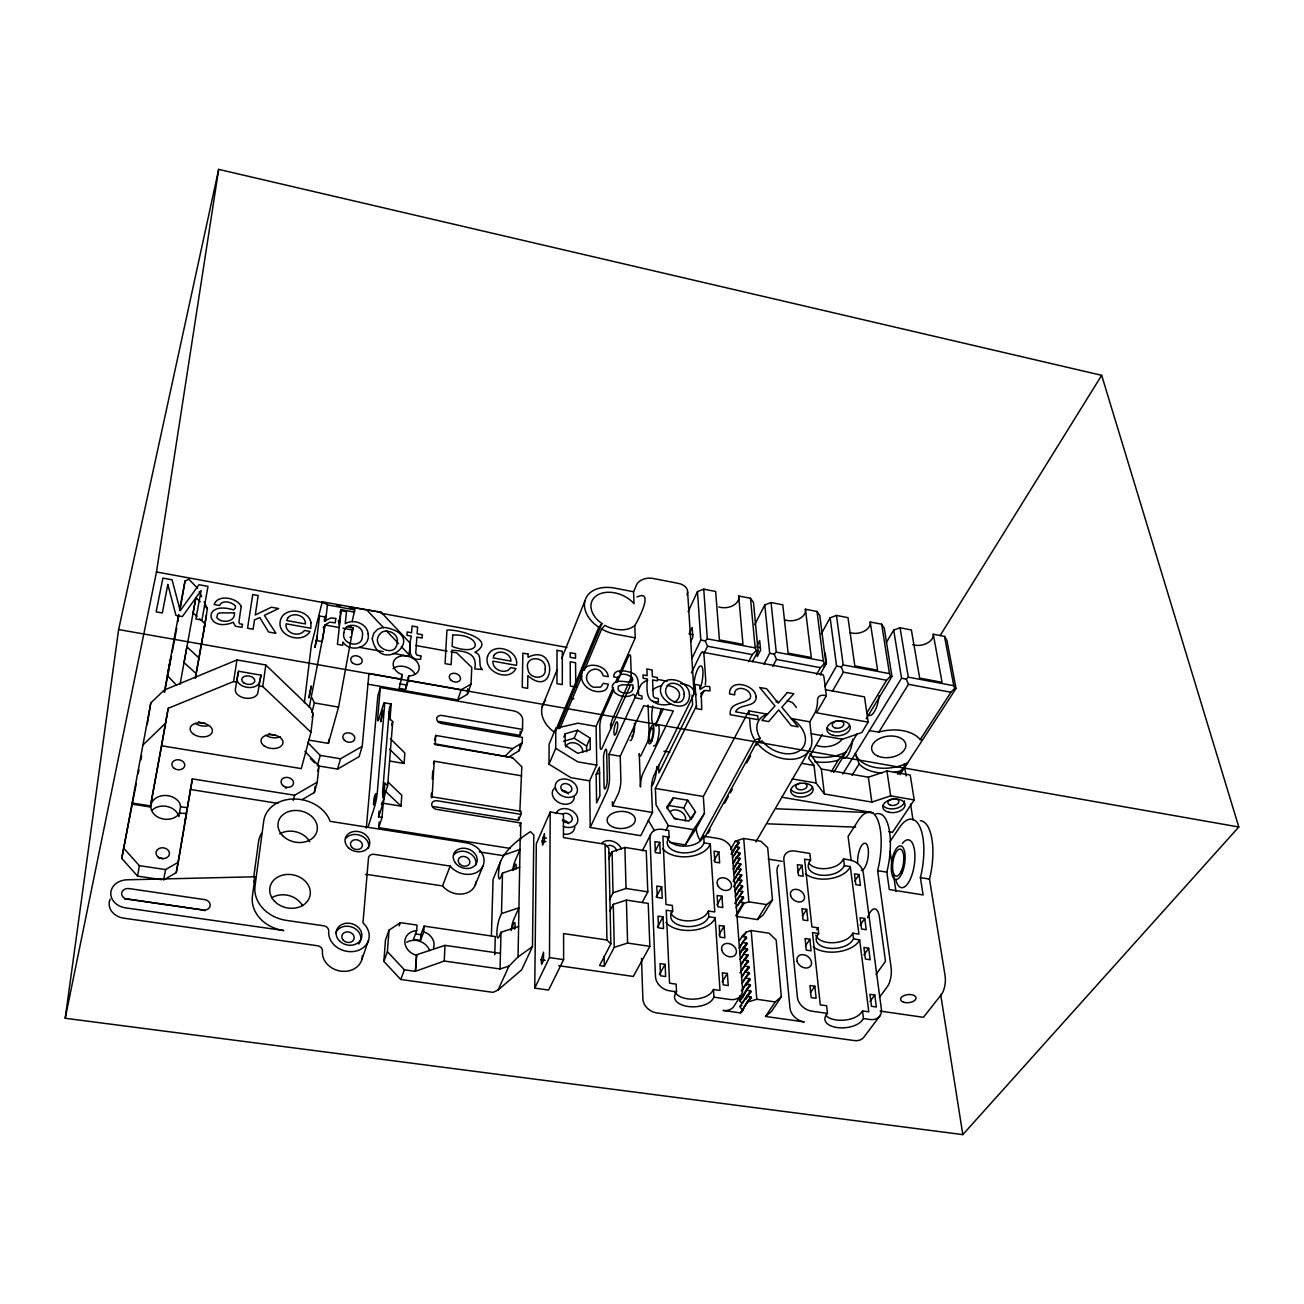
<?xml version="1.0" encoding="UTF-8"?>
<svg xmlns="http://www.w3.org/2000/svg" width="1304" height="1304" viewBox="0 0 1304 1304"><rect width="100%" height="100%" fill="white"/><g stroke="black" fill="none" stroke-linecap="round" stroke-linejoin="round"><path stroke-width="1.5" d="M596.107 726.377L596.743 765.106L589.62 780.835L570.891 777.689L549 764.209L555.716 748.317L555.781 728.284L577.949 723.198L596.107 726.377L613.222 687.648M549 764.209L549.114 744.242L555.781 728.284M610.859 943.917L606.947 940.005L563.589 933.582L563.621 959.646L548.593 990.078L534.754 988.122L549.489 957.592L550.19 811.984L563.458 814.152L563.475 837.608L605.072 844.259L608.821 848.285L610.859 943.917L599.563 965.563L604.306 966.264L614.249 947.323L613.287 904.357L626.393 900.07L648.235 903.427L649.848 946.362L633.288 976.435L558.797 965.71M541.144 959.744L541.649 964.373L543.491 960.543L543.556 952.132L541.144 959.744L545.105 960.314M542.138 841.096L542.627 845.106L544.371 841.161L544.436 833.582L542.138 841.096L545.903 841.683M534.754 988.122L536.335 843.704L550.19 811.984M494.77 954.789L495.276 936.565L424.11 926.133L423.767 931.904L420.475 940.477L413.433 939.336L416.677 930.763L417.035 925.09L400.344 922.645L389 930.176L385.479 939.972L383.881 961.407L400.735 979.483L492.993 992.36L498.063 990.046L521.665 969.801L532.472 946.622L533.825 834.967L530.483 831.642C518.845 839.173 506.734 848.382 500.703 861.064L493.075 879.32L491.396 936.027M520.508 839.857L520.818 822.971L436.775 809.425A5.46 4.254 18.9 0 1 431.689 804.242A5.46 4.254 18.9 0 1 437.264 800.786L520.964 814.364L521.013 811.284L432.113 796.842L431.754 797.852M519.84 811.593L521.828 766.817L512.57 757.689L434.183 743.688M508.886 756.988L519.073 750.713L522.252 742.742L522.35 737.363L441.6 723.492A5.249 3.928 18.5 0 1 436.693 718.618A5.249 3.928 18.5 0 1 442.056 715.505L522.496 729.409L522.676 719.792A9.666 7.172 21 0 0 513.466 710.827L380.344 687.55L377.85 695.831L366.31 828.105M778.749 865.139A13.268 9.829 32.4 0 0 776.988 871.056L789.963 1007.927A14.181 10.954 37 0 0 804.258 1021.928L765.529 1016.452L771.626 1011.301L781.357 996.761L776.157 940.054L769.132 933.24L751.202 930.518L746.328 932.05L742.661 935.538A1.695 1.32 -42.6 0 0 742.758 936.777L746.002 936.957L746.784 938.163L743.117 941.39A1.63 1.271 -42.8 0 0 743.198 942.596L747.192 943.444L743.573 947.226A1.695 1.32 -43 0 0 743.671 948.481L746.931 948.676L747.714 949.899L744.03 953.142A1.646 1.271 -43.2 0 0 744.111 954.349L748.137 955.229L744.486 959.027A1.712 1.337 -43.4 0 0 744.584 960.298L747.86 960.51L748.643 961.749L744.943 965.009A1.646 1.288 -43.6 0 0 745.04 966.231L748.496 966.541L749.067 967.943L745.627 970.681L741.438 977.25M745.415 970.958A1.728 1.353 -43.8 0 0 745.513 972.246L748.806 972.458L749.588 973.713L745.872 976.989A1.663 1.304 -44 0 0 745.969 978.228L749.441 978.554L750.012 979.972L746.573 982.727L741.34 990.844M746.344 983.004A1.728 1.369 -44.2 0 0 746.442 984.308L749.767 984.536L750.55 985.808L746.817 989.1A1.663 1.32 -44.4 0 0 746.915 990.355L750.403 990.698L750.974 992.132L747.29 995.18L740.248 1006.101A2.086 1.646 35.4 0 0 740.362 1007.568L743.378 1010.29M519.073 750.713L519.09 749.458M432.765 806.866A5.428 4.254 18.9 0 1 435.096 806.817L518.487 820.281L518.552 817.347M519.888 747.469L519.937 744.731M437.704 721.634A5.232 3.928 18.5 0 1 439.953 721.617L520.117 735.407L520.198 731.332M498.063 990.046L508.984 966.101L518.047 956.957L520.198 838.423M772.473 899.956L766.573 904.601L748.871 901.83L744.062 903.362L736.287 916.321L757.363 919.564L763.231 914.919L772.473 899.956L767.681 847.665L760.949 841.276L743.704 838.456L735.228 841.276L739.189 842.449L735.619 846.377L739.531 847.665L736.075 852.294L739.498 852.718L740.036 853.973L736.548 856.842A1.63 1.222 -40.5 0 0 736.646 858.016L740.395 858.505L736.923 863.166L740.916 864.128L737.396 867.763A1.646 1.239 -40.7 0 0 737.493 868.937L741.259 869.458L737.771 874.153L741.78 875.131L738.26 878.782A1.646 1.255 -41 0 0 738.341 879.972L742.139 880.51L738.634 885.22L742.106 885.709L742.644 886.997L739.123 889.915L735.309 896.37M739.123 889.915A1.663 1.271 -41.3 0 0 739.205 891.105L743.019 891.659L739.498 896.418L743.003 896.907L743.541 898.228L739.987 901.145L736.157 907.584M389 930.176L387.418 951.675L404.419 969.817L415.275 971.35L444.24 961.015L500.051 968.97L500.997 932.279L518.601 926.476M500.997 932.279L499.285 936.207A11.247 2.07 -81.3 0 1 496.873 933.403A11.247 2.07 -81.3 0 1 499.497 918.244L501.486 913.615L502.513 873.109L519.677 867.225M367.907 684.192L457.72 699.906L467.419 694.331L471.037 684.144L471.755 667.452L456.791 652.896L450.939 651.853M467.419 694.331L467.663 688.773M444.24 961.015L445.006 945.367L500.459 953.387M323.392 626.735L323.441 627.892L323.897 626.719M431.2 797.184L431.428 793.142M432.276 778.993L432.749 770.908M432.113 796.842L434.199 761.226L521.665 775.831M522.252 742.742L512.765 748.561L435.715 735.456L435.177 744.617L512.57 757.689M415.275 971.35L416.595 954.772L445.006 945.367M415.65 970.388L416.595 954.772M420.475 940.477L420.833 934.724L424.11 926.133M382.822 797.184L382.871 793.989M408.364 680.395L408.69 675.863L409.554 675.945A13.284 9.731 17 0 0 417.59 662.644A13.284 9.731 17 0 0 397.345 657.412A13.284 9.731 17 0 0 399.057 673.223L402.333 674.641L399.138 688.365L405.495 689.474L408.364 680.395L461.29 689.718L471.037 684.144M382.561 803.166L401.013 806.133L401.795 795.31L388.282 782.286M390.173 761.145L404.11 763.459L404.859 753.044L390.418 738.716M405.495 689.474L408.69 675.863M393.189 653.402L409.179 656.271L409.896 646.425M409.179 656.271L410.369 643.41L381.208 612.309L322.284 601.812L311.379 644.926L304.337 702.791M510.369 848.431L378.698 827.649L382.039 817.445L382.822 807.73A12.29 1.418 -80.3 0 1 385.951 790.843L387.647 785.611L392.716 721.585L390.026 718.895L391.2 704.323A10.122 1.108 -80 0 0 390.434 704.567M389.896 719.824L390.189 716.255L389.309 719.026M382.039 817.445L378.584 816.907L381.616 807.6A10.562 1.19 -80.3 0 0 383.604 798.618L384.876 782.954L387.647 785.611M378.584 816.907L379.056 811.072M378.698 827.649L379.154 821.944M380.344 687.55L377.769 717.379A9.976 1.043 -80 0 0 379.008 718.732L383.197 705.073A10.139 1.076 -80 0 1 384.501 706.361L377.361 791.838A10.562 1.157 -80.3 0 1 374.655 806.475L368.152 826.736M307.597 742.335L320.23 755.407L317.361 765.758L337.557 769.083L359.105 756.662L362.202 746.377L368.95 673.451L401.974 679.27M308.722 740.085L328.429 743.378L338.551 707.094L352.748 629.995L352.976 627.713L347.076 626.637M352.064 621.552A10.66 0.88 -79.7 0 1 352.699 619.009L354.802 609.913L349.097 606.963L381.208 612.309M328.429 743.378L328.852 739.401M339.219 625.219L340.914 609.636L354.574 612.146M302.235 799.548L314.362 792.506L317.231 782.188L319.04 766.035L304.94 751.414M314.362 792.506L315.046 786.459M325.609 620.965L327.467 604.893L322.284 601.812M131.948 804.095L150.302 806.964L161.663 745.79L301.305 768.594L310.971 732.277L313.172 713.516L310.58 708.072L265.82 664.991L236.969 659.938L164.222 690.061L150.775 702.986L121.761 858.407L137.556 876.109L161.598 879.662M339.333 620.15L338.828 623.605M253.758 877.152L258.518 841.83A33.871 27.237 12.3 0 1 261.485 833.37M255.03 876.777L252.405 896.337A35.078 28.916 11.8 0 0 283.767 930.551L125.559 907.845A17.376 14.116 3.6 0 1 110.791 892.881A17.376 14.116 3.6 0 1 127.189 879.792L255.03 876.777L253.726 881.863M65.2 1018.261L118.631 629.555L218.681 169.373L1101.668 375.324L1238.8 826.997L962.825 1134.627L65.2 1018.261L156.496 571.967L218.681 169.373M389.162 716.89L389.228 711.707M310.971 732.277L262.756 686.556L265.82 664.991M238.55 671.25L235.388 689.05A11.426 7.302 7.9 0 0 244.5 697.982A11.426 7.302 7.9 0 0 257.67 693.646L261.044 675.162L238.55 671.25L237.295 677.477A11.377 7.302 8 0 0 245.543 687.029A11.377 7.302 8 0 0 259.235 682.823L261.044 675.162M150.302 806.964L168.216 708.3L233.579 681.536L236.969 659.938M147.254 724.519L150.775 702.986M325.087 621.111L325.641 615.667L324.468 619.938M197.116 616.336L193.106 613.027M178.795 815.978L180.588 806.703L179.87 803.541A15.11 11.866 6.9 0 0 157.002 797.396A15.11 11.866 6.9 0 0 156.301 816.125A15.11 11.866 6.9 0 0 179.512 813.174L186.537 813.484L178.306 862.254L165.592 869.572L163.603 879.956L176.236 872.637L192.373 778.895L294.574 795.244L317.231 782.188M184.695 822.726L192.373 778.895M164.271 692.326L178.697 614.412M180.311 608.512L185.021 580.997L188.835 579.253L197.589 588.218M178.713 615.309L177.621 621.763L177.963 619.971M137.556 876.109L139.365 865.677L123.456 847.893M161.663 745.79L168.216 708.3M204.288 627.615L203.717 630.94L207.401 608.626L204.125 601.829M195.192 678.308L206.521 615.146M195.616 677.77L196.301 673.826L184.043 662.546L186.912 646.784L199.072 658.096L195.91 675.325M199.072 658.096L205.07 623.899L199.773 618.862M204.581 625.904L204.924 623.98M183.994 663.002L184.19 661.894L183.962 663.117M192.992 613.662L195.893 597.542L200.197 601.698M168.998 667.322L170.368 659.498L168.183 671.511L168.786 668.479M178.583 616.645L178.159 618.976M180.082 684.274L195.893 597.542M192.992 613.581L193.188 612.489M309.26 707.355L325.136 624.991L338.942 627.485M434.786 740.395L435.715 735.456M195.763 676.76L196.301 673.826M179.447 610.484L185.021 580.997M164.646 692.114L168.786 670.191M169.553 666.197L171.427 656.238M172.177 652.261L176.708 628.332M121.761 858.407L136.284 783.541M138.191 773.679L138.957 769.751M140.865 759.89L141.631 755.945M179.023 816.125L179.74 812.425M176.236 872.637L178.306 862.254M338.372 621.258L338.616 620.215M747.29 995.18A1.744 1.385 -44.6 0 0 747.388 996.484L750.729 996.745L751.528 998.016L747.762 1001.325L740.623 1012.931L723.084 1010.453A14.23 11.263 34.5 0 0 733.533 1006.932L740.542 995.979M381.387 804.601L381.942 802.449M311.868 712.538L314.394 702.938L311.819 697.526M340.099 612.733L340.914 609.636M312.145 717.347L313.172 713.516M293.204 800.411L294.574 795.244M747.762 1001.325L740.623 1012.931M351.575 632.815L352.976 627.713M433.466 763.606L434.199 761.226M317.605 771.218L318.567 767.763M337.557 769.083L340.54 758.765L362.202 746.377M401.192 678.292L402.333 674.641M391.607 725.106L392.716 721.585M500.703 861.064L500.491 861.699A10.937 1.972 -80.9 0 0 498.487 875.669A10.937 1.972 -80.9 0 0 500.834 877.087L502.513 873.109M361.697 960.005L368.527 940.298M457.72 699.906L461.29 689.718M383.881 961.407L387.418 951.675M399.154 925.921L400.344 922.645M400.735 979.483L404.419 969.817M365.462 874.544A5.314 4.319 16.1 0 1 367.483 874.528L442.529 885.921L450.157 866.084A19.332 15.42 20.7 0 0 481.958 867.812A19.332 15.42 20.7 0 0 465.887 842.743L330.14 821.341A34.344 27.351 12.6 0 0 294.394 798.993A34.344 27.351 12.6 0 0 263.718 821.08L255.03 886.035A35.322 28.981 12 0 0 286.635 920.428L323.685 925.791A5.607 4.678 13.8 0 1 328.755 931.252A20.473 17.099 15.3 0 0 356.122 951.024A20.473 17.099 15.3 0 0 362.968 922.906L368.494 857.885A5.379 4.336 16.4 0 1 374.15 854.364L450.157 866.084M520.117 735.407L522.496 729.409M542.203 706.703L557.199 669.571M561.698 658.422L584.942 600.851M475.015 885.563L483.034 865.856M555.586 730.631L598.797 627.273L601.975 623.589A25.167 17.376 23 0 1 597.183 595.211A25.167 17.376 23 0 1 634.005 603.687L633.565 591.755L636.45 585.04A13.268 9.291 -2.7 0 1 653.092 578.471L678.455 583.41A13.236 9.226 -3.4 0 1 686.98 594.803M518.487 820.281L520.964 814.364M557.884 728.822L601.975 623.589M559.823 728.561L581.926 675.977M584.29 670.354L601.649 629.033L604.828 625.349A25.167 17.376 23 0 0 634.787 625.529C637.884 620.476 654.983 588.691 636.906 596.971M519.562 825.921L520.818 822.971M563.801 736.988L565.154 733.793L577.607 730.224L590.109 738.113L590.256 749.653L577.786 753.321L565.186 745.35L565.154 733.793M563.54 741.275L574.168 738.211L577.607 730.224M586.67 751.821L586.604 746.051L590.109 738.113M615.667 682.106L618.112 676.58M619.742 672.897L635.244 637.852L634.787 625.529M613.793 689.653L601.503 717.379A6.487 1.434 -80.1 0 0 599.807 726.361L600.182 746.98A6.553 1.467 -80.2 0 0 602.089 748.023L629.539 687.289A6.797 1.581 -79.7 0 0 630.272 685.236M617.053 682.253L628.528 656.385A6.732 1.548 -79.6 0 1 630.631 656.988L631.332 677.819A6.797 1.581 -79.7 0 1 630.875 682.709M631.462 676.89L612.375 719.286A6.487 1.467 -80.1 0 0 610.679 728.251L610.582 724.274M596.156 774.364L599.416 767.208L599.921 795.799L596.613 802.905L596.156 774.364L599.807 773.06M680.606 683.638L684.421 684.323A13.904 9.128 -3.2 0 1 693.321 695.586L654.103 775.114A9.943 2.526 -80.5 0 0 651.495 788.838L652.473 812.457L640.769 835.668L590.223 827.486L606.833 791.968A10.122 2.315 -80.5 0 0 609.506 777.917L608.984 754.315L640.28 686.002A13.937 9.193 -2.5 0 1 647.762 680.166M652.473 812.457L612.489 805.856L618.194 793.859A10.106 2.363 -80.5 0 0 620.851 779.825L620.215 756.238L643.752 705.692L673.304 710.957L643.068 773.239A9.959 2.461 -80.5 0 0 640.46 786.98L639.253 753.712A6.52 1.597 -80.2 0 0 641.34 754.771L648.316 740.183M688.104 611.739L697.477 591.608L703.752 589.18L715.668 591.494L719.417 639.938L742.97 644.372L738.683 595.977L750.485 598.275L753.484 602.481L758.113 650.843L752.489 661.682M690.484 642.057L692.799 637.151L692.179 627.452L689.099 633.988L693.092 634.738M655.309 725.611L663.165 709.197M691.968 658.39L700.786 640.068L697.477 591.608M691.397 672.897L700.264 654.624A10.236 2.738 -79.5 0 1 704.03 655.537L705.627 678.602A10.35 2.787 -79.7 0 1 705.317 684.453M704.078 653.402L707.567 646.246L705.252 640.932L700.786 640.068M608.626 858.847L612.098 851.789L624.893 847.437L646.246 850.86L647.795 891.854L642.187 902.482M756.369 745.317L760.216 738.276A25.901 18.174 29 0 1 767.437 714.201L748.887 710.859L703.345 796.499L704.437 813.288L693.5 829.67L668.333 825.546L656.059 804.91L655.358 788.431L696.597 705.627M701.079 696.629L702.872 693.027A10.35 2.787 -79.7 0 0 703.867 690.615M609.522 899.727L613.027 892.784L612.098 851.789M754.69 624.746L764.763 604.926L771.072 602.546L782.791 604.812L788.121 653.157L811.284 657.526L805.416 609.212L817.037 611.478L819.825 615.618L826.002 663.883L820.2 674.201M609.767 911.268L613.287 904.357M642.318 850.876L650.484 834.87M667.175 808.627L673.369 797.836L687.713 800.232L695.488 811.805L692.212 817.934M748.594 661.698L752.245 654.608L756.32 650.533L758.113 650.843M757.184 645.333L759.678 640.508L760.607 650.191L757.265 656.613L756.907 652.733M655.26 851.072L659.759 842.4L654.934 841.618L655.39 852.571L660.248 853.338L659.759 842.4M665.676 830.648L668.333 825.546M691.397 819.482L683.687 807.942L687.713 800.232M669.082 837.184L668.072 839.124A18.435 10.986 -2.9 0 0 679.906 852.523A18.435 10.986 -2.9 0 0 703.084 844.796L704.144 842.873L703.72 836.141L718.716 838.586A13.447 10.09 30 0 1 732.114 851.414L742.563 989.165A14.344 11.296 34.3 0 1 730.012 999.483L713.956 997.185L712.815 999.027A19.69 10.513 -2.7 0 1 688.007 1006.476A19.69 10.513 -2.7 0 1 675.439 993.697L676.531 991.822L676.157 984.129L669.571 983.183L666.246 910.225L672.652 911.203L672.375 905.449L665.985 904.471L662.888 836.174L669.082 837.184L668.756 830.436L662.367 829.393A13.513 10.253 28.1 0 0 649.995 838.113L655.472 976.582A14.393 11.508 32.1 0 0 669.686 990.844L676.531 991.822M763.981 664.111L769.67 653.288L764.763 604.926M772.734 666.474L776.483 659.433L774.234 654.184L769.67 653.288M656.189 897.103L661.715 886.818L656.792 886.052L657.265 897.429L662.22 898.195L661.715 886.818M669.979 842.417L685.317 844.894L693.5 829.67M685.317 844.894L696.222 828.529L704.437 813.288M760.216 738.276L754.804 739.955L700.101 840.281A30.774 22.901 29.7 0 1 696.222 828.529M703.72 836.141L702.66 838.081A18.37 11.002 -2.9 0 1 684.274 846.182A18.37 11.002 -2.9 0 1 667.306 838.097M704.665 837.527L756.646 742.563L762.058 740.884A25.901 18.174 29 0 0 800.2 750.24A25.901 18.174 29 0 0 791.414 718.52L809.768 721.829L814.658 713.304A10.204 3.358 -79.6 0 0 817.526 700.46L817.575 699.107A8.59 5.852 29.4 0 1 824.747 695.391L826.328 695.684L824.079 677.868A10.09 3.341 -79.4 0 0 820.656 675.162M708.17 833.256L710.093 829.735M724.551 803.362L728.414 796.32M730.338 792.799L732.261 789.295M746.719 762.905L750.582 755.864M734.445 855.424L738.928 847.258M657.444 927.128L663.035 916.924L658.047 916.174L658.536 927.845L663.557 928.611L663.035 916.924M821.341 633.76L830.126 617.786L836.467 615.423L847.975 617.672L854.821 665.92L877.592 670.207L870.241 621.992L881.667 624.208L884.275 628.283L891.936 676.45L866.215 718.814M733.484 869.507L739.775 858.097M672.652 911.203L671.593 913.11A19.038 10.774 -2.8 0 0 683.785 926.247A19.038 10.774 -2.8 0 0 707.746 918.635L708.838 916.745L708.479 911.007L714.788 911.969L710.272 843.867L704.144 842.873M737.331 845.791L739.189 842.449M735.212 878.782L740.639 869.034M732.294 853.354L738.651 841.944M816.5 674.641L820.412 667.664L824.421 663.606L826.002 663.883M738.178 856.581L740.053 853.24M713.956 860.689L718.863 851.952L714.103 851.17L714.853 862.091L719.629 862.857L718.863 851.952M823.786 667.501L826.459 662.758L825.22 653.092M734.022 862.482L739.498 852.718M736.059 889.801L741.52 880.086M734.853 873.354L740.362 863.607M739.026 867.47L740.916 864.128M736.907 900.934L742.4 891.235M659.4 974.43L665.121 964.357L660.036 963.623L660.541 975.783L665.659 976.533L665.121 964.357M730.582 849.458L735.228 841.276M824.796 686.654L836.549 666.034L830.126 617.786M731.071 854.185L735.717 846.035M736.613 882.694L741.226 874.609M738.928 880.119L741.78 875.131M735.929 915.408L743.28 902.498L744.062 903.362M732.408 857.967L736.141 851.447M826.328 695.684L816.516 712.783L868.154 722.139L864.503 696.89L825.253 689.653M732.815 863.346L736.548 856.842M832.425 691.218L843.411 672.163L841.21 666.947L836.549 666.034M736.532 895.392L742.106 885.709M740.753 889.556L742.661 886.231M708.479 911.007L707.387 912.898A18.989 10.791 -2.8 0 1 688.349 920.885A18.989 10.791 -2.8 0 1 670.859 912.963M733.223 868.806L736.972 862.319M733.63 874.25L737.396 867.763M740.672 902.417L743.557 897.462M716.939 904.846L721.96 896.207L717.118 895.457L717.885 906.785L722.758 907.551L721.96 896.207M755.815 841.944L810.534 748.072M733.109 881.39L737.819 873.289M738.325 904.96L743.003 896.907M822.302 734.462L808.496 758.031L814.055 765.464L816.092 783.019L824.372 793.989L871.854 802.107L890.665 795.88L914.234 799.939L910.241 775.049L886.932 770.957L868.35 777.217L821.373 769.034L809.931 753.663M733.516 886.867L738.26 878.782M739.449 948.138L746.002 936.957M734.885 890.828L738.683 884.356M886.443 642.318L893.68 630.093L900.053 627.762L911.382 629.962L919.662 678.096L942.058 682.318L933.273 634.217L944.52 636.401L946.965 640.411L956.028 688.463L900.004 774.625M741.275 958.228L746.931 948.676M734.771 903.591L739.547 895.538M718.96 934.772L724.062 926.215L719.156 925.465L719.938 937.103L724.877 937.853L724.062 926.215M742.172 970.029L747.86 960.51M743.264 949.98L747.192 943.444M739.922 954.006L746.621 942.874M743.084 981.961L748.806 972.458M831.218 771.772L838.179 760.248L846.084 752A34.442 21.728 -6.6 0 1 811.251 756.141M866.867 712.832L886.59 680.248L890.55 676.222L891.936 676.45M833.68 772.441L857.054 733.924M746.149 958.489L748.137 955.229M868.154 722.139L861.83 732.506L842.335 739.27L811.316 733.728M741.78 964.161L747.567 954.642M742.465 998.13L749.767 984.536M739.727 940.314L742.661 935.538M747.078 970.372L749.067 967.128M842.808 774.005L901.553 678.227L893.68 630.093M744.356 935.261L746.328 932.05M742.677 976.011L748.496 966.541M708.838 916.745L715.179 917.706L720.004 990.437L713.467 989.491L712.343 991.35A19.642 10.546 -2.7 0 1 692.636 999.174A19.642 10.546 -2.7 0 1 674.576 991.464M739.205 947.747L743.117 941.39M757.363 919.564L766.573 904.601M742.987 1009.296L750.729 996.745M722.139 981.912L727.371 973.469L722.351 972.735L723.182 984.846L728.219 985.579L727.371 973.469M739.645 953.566L743.573 947.226M746.018 985.628L750.028 979.157M852.034 775.358L859.14 763.899L855.31 753.614A34.295 21.288 -7.9 0 0 907.633 762.873L897.722 774.299M869.393 730.647L878.847 732.098L908.464 684.307L906.313 679.156L901.553 678.227M940.217 635.456L1101.668 375.324M740.085 959.467L744.03 953.142M742.612 989.573L749.441 978.554M797.836 872.083L802.009 865.367L797.363 864.617L798.488 875.473L803.166 876.223L802.009 865.367M740.542 965.351L744.486 959.027M750.403 990.698L742.546 1003.232L739.906 1001.456A2.005 1.581 35.1 0 1 739.792 1000.054L746.817 989.1M745.953 999.369L750.99 991.301M739.987 972.898L744.943 965.009M809.393 862.025L810.583 860.151L809.833 853.452L795.179 851.072A13.382 9.845 32.3 0 0 783.851 859.776L797.363 997.071A14.295 10.986 36.7 0 0 811.805 1011.17L827.453 1013.404L826.622 1005.775L820.265 1004.862L812.506 932.604L818.667 933.55L818.032 927.845L811.887 926.899L804.601 859.173L810.583 860.151M741.894 983.281L745.872 976.989M802.4 916.044L806.687 909.426L801.944 908.676L803.117 919.956L807.893 920.706L806.687 909.426M878.847 732.098A34.377 21.271 -7.9 0 1 920.249 739.564L950.926 692.261L954.838 688.267L956.028 688.463M827.453 1013.404L826.182 1015.213A19.413 10.073 -5.1 0 0 837.054 1027.552A19.413 10.073 -5.1 0 0 862.156 1020.347L863.476 1018.554L869.996 1019.484A14.279 10.758 38.2 0 0 881.374 1009.214L863.264 872.637A13.333 9.666 33.7 0 0 849.67 859.955L843.574 858.961L842.351 860.836A18.142 10.562 -5.7 0 1 825.937 868.594A18.142 10.562 -5.7 0 1 809.05 863.427M843.574 858.961L844.405 865.628L843.183 867.502A18.191 10.546 -5.7 0 1 819.743 874.984A18.191 10.546 -5.7 0 1 809.393 862.025M805.497 945.84L809.849 939.271L805.057 938.538L806.263 950.111L811.088 950.844L809.849 939.271M816.809 929.703L818.032 927.845M818.667 933.55L817.429 935.392A18.778 10.334 -5.4 0 0 828.04 948.089A18.778 10.334 -5.4 0 0 852.278 940.722L853.533 938.896L852.832 933.191L858.912 934.137L850.322 866.589L844.405 865.628M854.527 881.341L859.026 874.576L854.446 873.843L855.831 884.65L860.444 885.4L859.026 874.576M765.529 1016.452L775.228 1001.928L781.357 996.761M914.234 799.939L892.539 832.294L888.676 831.659M889.964 841.618L899.369 827.632A45.167 17.588 -81.5 0 1 920.2 827.649A45.167 17.588 -81.5 0 1 920.396 877.608L923.118 894.935L889.312 889.524L886.834 872.148A45.347 16.87 -81.4 0 0 875.31 814.169M810.371 992.735L814.837 986.248L809.947 985.531L811.202 997.593L816.125 998.293L814.837 986.248M852.832 933.191L851.561 935.033A18.729 10.35 -5.4 0 1 832.131 942.743A18.729 10.35 -5.4 0 1 815.782 935.115M860.151 925.155L864.764 918.472L860.086 917.739L861.536 928.986L866.231 929.719L864.764 918.472M695.488 811.805L688.903 821.08L674.429 818.684L666.686 807.013L673.369 797.836M863.949 954.838L868.66 948.204L863.916 947.486L865.4 959.027L870.159 959.744L868.66 948.204M875.929 974.512L885.497 961.358L879.434 917.152A18.452 6.927 -82.4 0 0 867.6 917.625M853.533 938.896L859.646 939.825L868.806 1011.855L862.531 1010.959L861.211 1012.735A19.364 10.09 -5.1 0 1 843.59 1020.201A19.364 10.09 -5.1 0 1 825.66 1015.311M869.947 1001.553L874.772 995.017L869.947 994.316L871.496 1006.313L876.337 1007.014L874.772 995.017M879.385 997.381L887.372 986.639A13.871 5.33 -83.1 0 0 891.105 967.584L877.625 870.664A45.412 16.675 -81.4 0 0 877.951 820.509A45.412 16.675 -81.4 0 0 858.162 820.705L848.089 836.386L851.186 860.558M879.858 1015.979L863.981 1037.039A14.051 10.709 38.6 0 1 854.234 1040.559L656.808 1012.931A14.165 11.459 32.5 0 1 642.872 998.815L641.486 958.342M906.313 679.156L908.285 677.151L900.053 627.762M841.21 666.947L843.199 664.926L836.467 615.423M774.234 654.184L776.255 652.147L771.072 602.546M705.252 640.932L707.306 638.878L703.752 589.18M505.528 755.749L512.765 748.561M142.511 745.399L165.38 723.361M391.2 704.323L389.521 707.224L382.577 792.669L383.604 798.618M518.047 956.957L532.472 946.622M740.705 1012.246L742.367 1011.692M739.792 1000.054L741.454 999.516M740.248 1006.101L741.894 1005.596M775.945 702.025L777.738 701.144M503.393 855.212L520.003 849.458L514.591 862.172A10.905 2.037 -80.9 0 0 512.668 870.078M501.486 913.615L518.943 907.78L513.401 920.314A11.231 2.135 -81.3 0 0 511.103 930.632M613.027 892.784L626.05 888.48L647.795 891.854M500.051 968.97L508.984 966.101M614.249 947.323L627.599 943.069L649.848 946.362M747.681 1001.994L756.793 999.288L775.228 1001.928M920.249 739.564L922.384 740.199M767.73 823.835L855.62 827.143M776.516 808.806L873.158 812.718L781.683 797.2M416.677 930.763L415.731 930.697A14.898 12.421 19.6 0 0 404.859 942.482A14.898 12.421 19.6 0 0 417.215 955.539M405.821 684.942L399.497 683.752M743.28 902.498L740.085 902.368A1.663 1.271 -41.6 0 1 739.987 901.145M880.119 1011.073L923.444 1017.316L941.341 994.593A13.773 5.689 -83.4 0 0 945.074 975.669L929.491 879.075A45.102 17.783 -81.6 0 0 920.265 820.64M415.552 933.957L420.833 934.724M549.489 957.592L563.621 959.646M139.365 865.677L165.592 869.572M479.22 851.887L503.099 855.636M180.588 806.703L187.499 807.795M132.128 803.036L150.498 805.888M542.692 837.543L546.457 838.146M190.286 789.458L277.882 803.362M768.235 859.108L782.27 861.374M877.625 870.664L886.834 872.148M920.396 877.608L929.491 879.075M320.23 755.407L340.54 758.765M669.408 805.562L683.687 807.942M655.358 788.431L703.345 796.499M384.224 702.774L390.907 703.915M596.743 765.106L577.851 761.895L555.716 748.317M314.394 702.938L338.551 707.094M608.984 754.315L620.215 756.238M663.899 751.169L669.897 752.196M233.579 681.536L236.872 682.106M259.48 686.002L262.756 686.556M792.196 778.912L816.092 783.019M802.009 763.362L814.055 765.464M118.631 629.555L1238.8 826.997M415.878 645.513L447.044 651.136M359.203 647.306L383.18 651.609M657.77 679.482L667.289 681.21M342.887 628.202L352.748 629.995M156.496 571.967L326.685 603.247M336.709 605.089L340.703 605.838M350.711 607.664L354.721 608.414M380.752 613.19L566.947 647.436M327.467 604.893L354.802 609.913M707.567 646.246L752.245 654.608M776.483 659.433L820.412 667.664M843.411 672.163L886.59 680.248M908.464 684.307L950.926 692.261M635.244 637.852L615.749 634.217A31.883 22.005 23 0 1 601.649 629.033M702.269 652.147L821.813 674.429M756.353 646.931L760.281 647.68M707.306 638.878L755.179 647.892L756.32 650.533M776.255 652.147L823.313 660.998L824.421 663.606M843.199 664.926L889.475 673.63L890.55 676.222M908.285 677.151L953.778 685.708L954.838 688.267M633.565 591.755L614.526 588.104A31.883 22.005 23 0 0 585.561 598.96A31.883 22.005 23 0 0 598.797 627.273M787.355 700.492L792.669 702.742L796.451 707.436M423.767 931.904L427.435 933.468A14.898 12.421 19.6 0 1 433.645 947.894M739.857 995.767L742.074 997.152M574.168 738.211L586.604 746.051M384.696 790.55L401.013 806.133M204.516 605.855L207.401 608.626M389.586 749.164L404.11 763.459M310.303 758.423L314.541 762.824M167.173 675.358L176.643 685.366M367.06 610.272L383.49 627.664M386.228 630.566L398.551 643.622M401.29 646.523L409.505 655.227M648.3 820.33L654.347 830.599M199.219 591.608L201.68 596.727M944.52 636.401L953.778 685.708M904.194 763.916L906.084 775.929M910.534 803.981L913.061 820.02M940.64 994.349L962.825 1134.627M881.667 624.208L889.475 673.63M886.932 770.957L890.665 795.88M890.094 851.219L892.441 867.323M893.615 875.375L895.962 891.48M868.35 777.217L871.854 802.107M817.037 611.478L823.313 660.998M862.531 1010.959L863.476 1018.554M821.373 769.034L824.372 793.989M809.768 721.829L811.756 738.814A32.812 23.016 29 0 1 792.359 759.238A32.812 23.016 29 0 1 756.646 742.563M750.485 598.275L755.179 647.892M748.887 710.859L749.229 714.657M749.555 718.439L750.403 727.909A32.812 23.016 29 0 0 754.804 739.955M743.704 838.456L748.871 901.83M751.202 930.518L756.793 999.288M713.467 989.491L713.956 997.185M687.632 591.934L694.021 692.75M692.033 695.26L692.636 704.828L658.928 772.881L658.585 765.301M648.039 705.154L649.294 735.407M624.893 847.437L626.05 888.48M626.393 900.07L627.599 943.069M612.391 801.781L612.489 805.856M605.072 844.259L606.947 940.005M604.127 956.142L604.306 966.264M589.62 780.835L590.223 827.486M152.226 810.077A15.012 11.85 6.6 0 1 177.833 814.071M285.234 787.828A6.292 4.939 12.2 0 1 286.505 788.138M158.941 858.358A6.716 5.412 5.7 0 1 163.065 858.635M204.956 723.149A6.471 4.026 8.5 0 1 198.697 721.683M275.144 734.869A6.373 3.994 6.8 0 1 269.015 733.418M208.444 725.676A11.149 6.944 8.5 0 1 195.551 723.524M280.376 736.695A10.986 6.879 6.8 0 1 265.804 735.244M392.993 668.593A13.203 9.731 16.9 0 1 415.063 674.298M350.238 637.02A10.66 0.88 -79.7 0 1 350.01 637.248M350.825 627.876A10.66 0.88 -79.7 0 1 351.216 625.692M406.669 942.27A14.8 12.388 19.5 0 1 429.652 950.632M512.293 928.562A6.52 1.239 -81.3 0 1 514.509 922.466A6.52 1.239 -81.3 0 1 514.705 929.247M513.515 870.159A6.341 1.19 -80.9 0 1 515.553 864.063A6.341 1.19 -80.9 0 1 516.042 869.132M362.382 955.506A20.196 17.017 15 0 1 341.567 971.219A20.196 17.017 15 0 1 322.463 951.154A5.542 4.662 13.4 0 0 317.475 945.742L123.815 918.179A17.245 14.083 3.2 0 1 110.172 899.206M476.009 881.569A19.087 15.371 20.6 0 1 462.724 893.941A19.087 15.371 20.6 0 1 442.529 885.921M279.757 833.843A19.609 15.762 12.3 0 1 309.7 841.765M204.972 910.73A6.39 5.281 6.9 0 0 202.316 909.817L127.417 898.978A6.52 5.314 3.2 0 0 124.532 899.092M271.737 897.771A20.163 16.691 11.6 0 1 302.544 905.775M453.743 854.919A12.274 9.813 20.7 0 1 468.462 852.588A12.274 9.813 20.7 0 1 475.748 864.992M335.584 933.354A13.007 10.872 15.3 0 1 353.237 927.6A13.007 10.872 15.3 0 1 358.812 944.031M346.082 838.13A12.502 10.024 15.5 0 1 361.404 835.848A12.502 10.024 15.5 0 1 368.347 848.35M667.208 685.545A14.752 9.682 -2.8 0 1 679.025 692.261A14.752 9.682 -2.8 0 1 674.168 702.383M670.598 703.899A14.752 9.682 -2.8 0 1 652.261 700.623M652.522 690.142A14.752 9.682 -2.8 0 1 661.601 685.806M656.189 726.132A10.709 2.673 -80.1 0 1 658.862 734.119A10.709 2.673 -80.1 0 1 653.663 745.79M634.363 723.215A9.405 2.233 -80.1 0 1 633.532 734.413A9.405 2.233 -80.1 0 1 630.028 740.411M554.803 732.522A29.943 21.956 22.9 0 1 545.545 700.329M570.533 698.145A23.635 17.327 22.9 0 1 573.907 698.944M565.789 747.045A8.883 6.618 23.5 0 1 575.667 743.182A8.883 6.618 23.5 0 1 582.66 752.31M633.858 727.681A6.716 1.597 -80.1 0 1 633.271 732.685M632.619 735.065A6.716 1.597 -80.1 0 1 631.869 736.858M674.233 817.967A8.949 6.732 28 0 1 677.037 819.271M656.743 766.507A13.725 3.456 -80.4 0 1 651.902 785.904M696.45 694.445A14.54 3.879 -79.6 0 1 694.69 678.699A14.54 3.879 -79.6 0 1 701.959 666.768A14.54 3.879 -79.6 0 1 700.313 688.104M804.829 783.362A5.623 3.456 -5.7 0 1 805.138 788.741A5.623 3.456 -5.7 0 1 796.516 788.268A5.623 3.456 -5.7 0 1 800.037 783.101M904.487 800.9A11.182 6.699 -7.5 0 1 895.587 808.513A11.182 6.699 -7.5 0 1 882.955 805.35M812.392 787.274A11.263 6.895 -5.7 0 1 802.4 793.158A11.263 6.895 -5.7 0 1 791.153 789.653M849.393 725.529A11.736 7.433 -7 0 1 838.847 731.87A11.736 7.433 -7 0 1 827.258 728.056M670.321 811.447A8.998 6.732 28 0 1 681.03 811.642A8.998 6.732 28 0 1 685.236 820.884M805.416 609.212A13.757 9.389 -6.8 0 1 799.596 618.601A13.757 9.389 -6.8 0 1 785.269 620.019M870.241 621.992A13.708 9.193 -8.4 0 1 864.128 631.234A13.708 9.193 -8.4 0 1 849.882 632.636M842.368 738.683A17.294 10.905 -6.6 0 1 816.206 745.301M838.179 760.248A34.523 21.695 -6.6 0 1 814.625 761.601M933.273 634.217A13.659 8.998 -9.9 0 1 926.883 643.312A13.659 8.998 -9.9 0 1 912.702 644.698M899.825 771.055A34.377 21.271 -7.9 0 1 893.99 772.359M882.107 773.044A34.377 21.271 -7.9 0 1 859.14 763.899M879.124 695.651A17.164 6.161 -79.4 0 1 874.381 711.625A17.164 6.161 -79.4 0 1 867.731 714.462M852.718 739.221A16.724 5.852 -80 0 1 848.17 754.657A16.724 5.852 -80 0 1 841.911 757.053M738.683 595.977A13.839 9.584 -5 0 1 733.174 605.512A13.839 9.584 -5 0 1 718.781 606.947M660.9 709.05A17.115 4.254 -79.9 0 1 653.679 724.29A17.115 4.254 -79.9 0 1 652.848 705.937M902.368 843.558A24.189 9.421 -81.5 0 1 914.381 849.507A24.189 9.421 -81.5 0 1 908.806 882.009A24.189 9.421 -81.5 0 1 896.044 880.493M857.657 863.02A13.773 5.053 -81.4 0 1 863.085 843.932A13.773 5.053 -81.4 0 1 868.366 854.43A13.773 5.053 -81.4 0 1 861.422 870.501M710.272 843.867A25.135 14.98 -2.9 0 1 688.333 856.63A25.135 14.98 -2.9 0 1 662.562 848.513M715.179 917.706A25.966 14.703 -2.8 0 1 692.473 930.274A25.966 14.703 -2.8 0 1 665.888 922.336M850.322 866.589A24.809 14.393 -5.7 0 1 830.224 878.619A24.809 14.393 -5.7 0 1 805.432 873.696M859.646 939.825A25.607 14.099 -5.4 0 1 838.831 951.643A25.607 14.099 -5.4 0 1 813.272 946.851M574.363 796.842A11.459 8.737 23.8 0 1 559.905 803.085A11.459 8.737 23.8 0 1 554.379 788.235M562.089 790.42A5.721 4.368 23.8 0 1 568.299 793.875M601.617 843.199A11.736 9.079 26.5 0 1 612.391 841.161A11.736 9.079 26.5 0 1 621.454 848.986M607.256 845.954A5.868 4.531 26.5 0 1 613.19 846.345A5.868 4.531 26.5 0 1 616.466 851.121M608.707 852.506A5.852 4.531 26.6 0 1 610.973 853.778M555.928 813.386A11.671 8.981 24.3 0 1 570.109 809.768A11.671 8.981 24.3 0 1 577.33 822.661A11.671 8.981 24.3 0 1 563.165 826.312M563.132 813.794A5.835 4.482 24.3 0 1 570.761 815.522A5.835 4.482 24.3 0 1 570.761 821.846A5.835 4.482 24.3 0 1 563.132 821.064M574.771 826.622A11.606 8.965 24.3 0 1 563.589 834.152M562.334 820.086A5.803 4.482 24.3 0 1 568.609 823.623M372.243 638.553C379.888 677.249 429.864 636.417 385.593 627.55A13.888 10.041 16.3 0 0 377.361 629.506L373.824 633.206L372.243 638.553M557.036 650.337L556.971 683.671L562.317 684.616L562.301 651.299L557.036 650.337M368.135 633.858C370.58 648.153 350.026 653.108 342.968 642.09L342.626 645.268L337.426 644.339L341.11 610.647L346.489 611.625L345.218 623.687C353.433 618.52 367.272 623.557 368.135 633.858M343.946 632.636C340.588 644.698 362.463 649.376 362.382 635.961C364.973 624.453 344.484 620.704 343.946 632.636M241.191 606.393L238.893 622.285L239.626 623.801L242.511 624.274L242.022 627.371L235.453 626.23L233.253 622.269C206.668 633.499 200.62 599.987 233.709 609.897L235.47 607.762L235.242 605.838C231.737 602.008 222.136 599.4 219.528 605.48L214.149 604.502C217.833 593.874 237.263 597.77 241.191 606.393M528.055 654.086L528.006 657.298C558.014 642.204 555.781 699.955 527.859 675.668L527.647 688.349L522.236 687.371L522.871 653.157L528.055 654.086M689.523 694.82C689.278 719.482 647.648 698.422 664.421 681.699A13.301 9.421 25.6 0 1 671.625 679.677C680.036 679.857 689.213 685.741 689.523 694.82M756.19 696.923C756.206 708.121 739.172 703.166 735.635 711.837L757.754 715.814L758.113 719.694L730.24 714.706C728.789 702.025 744.128 704.486 750.273 698.243L750.648 696.091C750.322 687.99 733.549 684.437 734.706 694.869L729.555 693.94C729.083 678.015 755.163 684.437 756.19 696.923M310.988 622.758L310.808 628.267L286.098 623.801C284.517 633.418 299.398 637.819 304.37 630.451L309.945 631.446C302.919 644.046 277.882 636.906 280.115 621.845C282.283 606.213 308.526 608.609 310.988 622.758M482.203 669.506L474.786 668.936C477.769 652.831 465.381 651.12 451.917 650.223L451.151 664.714L445.072 663.622L446.946 630.158C454.036 628.528 498.813 638.911 474.901 652.277C483.262 654.738 477.248 664.991 482.203 669.506M452.716 635.097L452.129 646.442C484.306 658.227 481.388 633.483 452.716 635.097M317.182 636.287L314.932 647.403L317.182 636.287M311.216 686.214L308.983 697.689L311.216 686.214M420.882 655.961L420.654 659.237C406.718 661.372 409.293 644.795 411.347 636.091L406.929 635.292L407.174 631.967L411.591 632.766L412.08 626.018L417.606 627.028L417.133 633.777L422.317 634.722L422.105 638.047L416.889 637.102L415.764 653.108L416.807 655.048L420.882 655.961M376.041 793.989C372.455 818.553 372.96 794.495 376.041 793.989M382.985 711.348L380.686 721.878L382.887 710.387L382.985 711.348M581.731 673.5C579.383 684.877 591.869 693.761 602.318 691.234A11.198 8.052 23.3 0 0 606.979 688.17L608.43 684.225L603.312 683.312L600.736 687.126L593.548 687.241A6.732 4.841 23.2 0 1 589.229 684.095C579.514 672.636 599.025 661.78 603.149 675.749L608.251 676.678C607.061 664.388 584.437 660.085 581.731 673.5M684.16 693.972C684.796 711.984 657.461 697.249 668.072 685.105A7.368 5.216 25.6 0 1 672.603 683.296C678.569 683.149 684.225 687.762 684.16 693.972M545.202 669.115C546.474 680.297 529.114 679.254 528.022 669.637C523.246 654.771 546.881 655.7 545.202 669.115M612.407 685.578C611.576 695.749 626.539 699.384 633.451 694.119L636.075 697.982L642.008 699.009L641.894 695.961L638.764 695.146C637.379 687.469 641.242 674.738 630.37 672.44C625.154 670.582 613.728 668.496 613.613 676.906L618.487 677.787C619.808 671.544 629.31 674.592 632.31 677.933L632.847 679.808L631.674 681.943C625.904 682.823 615.341 678.129 612.407 685.578M335.764 618.503L335.275 622.823L329.667 622.204L324.761 625.04L322.251 641.617L316.579 640.606L319.529 615.993L324.843 616.955L324.354 621.177L330.792 617.933L335.764 618.503M632.994 688.186C632.424 695.032 621.405 694.298 618.226 689.718L618.308 686.132L621.845 684.828L632.88 684.877L632.994 688.186M487.533 656.482C482.985 671.707 509 682.595 515.928 668.544L510.63 667.599C506.099 675.276 491.999 670.028 492.945 661.144L516.449 665.382C519.562 649.897 492.553 641.128 487.533 656.482M254.508 619.905L253.09 629.229L247.548 628.235L252.748 594.559L258.192 595.553L255.258 614.966L271.395 607.224L278.632 608.544L264.386 615.358L275.91 633.32L268.591 632L259.789 617.591L254.508 619.905M701.177 693.239L701.748 709.604L696.581 708.675L695.032 684.404L699.873 685.285L700.15 689.441L705.285 686.165L709.751 686.654L710.061 690.924L705.008 690.386L701.177 693.239M234.475 612.896C235.437 622.35 221.289 623.703 216.79 617.558L217.638 613.923L219.871 612.88L234.475 612.896M167.629 585.414L162.348 612.978L156.138 611.853L162.902 578.096L172.063 579.775L180.229 610.712L198.99 584.714L207.972 586.36L201.99 620.068L195.861 618.976L201.142 590.484L182.381 616.564L175.958 615.406L167.825 584.404L167.629 585.414M397.296 642.122C396.041 660.297 367.663 645.496 380.898 632.994A7.694 5.558 16.3 0 1 386.147 631.217C392.145 630.989 398.372 635.618 397.296 642.122M494.037 655.162L493.189 657.901L511.005 661.128C510.956 653.157 498.894 648.789 494.037 655.162M287.874 617.803L286.701 620.541L305.413 623.931C305.902 615.309 293.058 611.706 287.874 617.803M787.274 692.522L778.276 703.166L766.605 688.74L759.694 687.469L774.983 705.953L761.895 720.378L768.659 721.585L778.7 709.93L791.218 725.627L798.129 726.866L781.862 707.208L793.81 693.728L787.274 692.522M658.406 701.829C645.17 703.785 646.833 687.501 647.306 678.976L643.133 678.227L643.002 674.918L647.159 675.684L646.882 668.985L652.098 669.946L652.391 676.629L657.298 677.526L657.444 680.835L652.538 679.938L653.222 695.798L654.412 697.705L658.259 698.585L658.406 701.829M202.984 910.062L127.205 899.108A6.569 5.33 3.6 0 1 121.696 892.914A6.569 5.33 3.6 0 1 129.177 888.594L204.598 899.597A6.438 5.297 7.2 0 1 210.156 905.758A6.438 5.297 7.2 0 1 202.984 910.062M575.749 687.029L570.337 686.051L570.223 661.78L575.569 662.742L575.749 687.029M575.504 653.712L570.174 652.733L570.207 657.298L575.537 658.275L575.504 653.712M607.273 779.939L606.67 751.267A5.64 1.271 -80.3 0 0 605.007 750.354A5.64 1.271 -80.3 0 0 603.524 758.162L604.094 786.801A5.721 1.304 -80.5 0 0 605.773 787.877A5.721 1.304 -80.5 0 0 607.273 779.939M173.856 768.154A6.487 5.004 8 0 0 184.614 766.296A6.487 5.004 8 0 0 176.496 759.824A6.487 5.004 8 0 0 173.856 768.154M283.147 785.741A6.341 4.939 12.4 0 0 293.449 783.851A6.341 4.939 12.4 0 0 285.299 777.461A6.341 4.939 12.4 0 0 283.147 785.741M158.045 856.94A6.764 5.428 6 0 0 169.275 854.756A6.764 5.428 6 0 0 160.848 847.91A6.764 5.428 6 0 0 158.045 856.94M243.718 682.823A6.601 4.238 8 0 0 254.655 681.699A6.601 4.238 8 0 0 246.489 675.896A6.601 4.238 8 0 0 243.718 682.823M264.256 745.937A11.035 6.862 6.7 0 0 282.642 744.128A11.035 6.862 6.7 0 0 269.113 734.739A11.035 6.862 6.7 0 0 264.256 745.937M193.644 734.266A11.214 6.927 8.3 0 0 212.112 732.424A11.214 6.927 8.3 0 0 198.029 722.889A11.214 6.927 8.3 0 0 193.644 734.266M352.292 662.725A5.901 4.319 15.3 0 0 362.039 662.073A5.901 4.319 15.3 0 0 355.079 655.749A5.901 4.319 15.3 0 0 352.292 662.725M344.452 740.346A6.112 4.662 15 0 0 354.59 739.482A6.112 4.662 15 0 0 347.386 732.799A6.112 4.662 15 0 0 344.452 740.346M450.972 680.215A5.786 4.238 18.7 0 0 460.377 679.531A5.786 4.238 18.7 0 0 453.352 673.255A5.786 4.238 18.7 0 0 450.972 680.215M282.577 835.571A19.886 15.827 12.6 0 0 316.187 833.435A19.886 15.827 12.6 0 0 294.248 810.501A19.886 15.827 12.6 0 0 282.577 835.571M348.706 847.991A12.535 10.024 15.5 0 0 369.358 845.285A12.535 10.024 15.5 0 0 354.101 831.479A12.535 10.024 15.5 0 0 348.706 847.991M274.443 901.145A20.44 16.773 12 0 0 309.081 898.456A20.44 16.773 12 0 0 286.538 874.479A20.44 16.773 12 0 0 274.443 901.145M339.904 941.325A13.04 10.888 15.3 0 0 361.452 938.016A13.04 10.888 15.3 0 0 345.593 923.346A13.04 10.888 15.3 0 0 339.904 941.325M454.754 862.009A12.306 9.813 20.7 0 0 475.585 864.764A12.306 9.813 20.7 0 0 465.3 848.334A12.306 9.813 20.7 0 0 454.754 862.009M459.741 864.079A5.966 4.76 20.7 0 0 469.603 863.509A5.966 4.76 20.7 0 0 462.806 856.418A5.966 4.76 20.7 0 0 459.741 864.079M343.213 940.249A6.324 5.281 15.3 0 0 353.873 939.483A6.324 5.281 15.3 0 0 346.929 931.855A6.324 5.281 15.3 0 0 343.213 940.249M351.835 847.372A6.08 4.874 15.5 0 0 362.072 846.834A6.08 4.874 15.5 0 0 355.373 839.678A6.08 4.874 15.5 0 0 351.835 847.372M616.45 732.343A6.732 1.532 -80.1 0 0 617.069 721.878A6.732 1.532 -80.1 0 0 613.956 731.202A6.732 1.532 -80.1 0 0 616.45 732.343M614.037 827.453A14.099 8.557 -1.5 0 0 635.309 819.792A14.099 8.557 -1.5 0 0 614.265 812.62A14.099 8.557 -1.5 0 0 614.037 827.453M651.87 740.868A9.372 2.315 -80.1 0 0 653.108 725.611A9.372 2.315 -80.1 0 0 648.447 737.477A9.372 2.315 -80.1 0 0 651.87 740.868M651.315 739.873A6.699 1.663 -80.1 0 0 652.766 728.545A6.699 1.663 -80.1 0 0 649.327 735.537A6.699 1.663 -80.1 0 0 651.315 739.873M833.354 735.358A11.752 7.433 -6.9 0 0 850.257 726.996A11.752 7.433 -6.9 0 0 832.115 722.53A11.752 7.433 -6.9 0 0 833.354 735.358M888.741 812.245A11.198 6.699 -7.4 0 0 905.057 804.666A11.198 6.699 -7.4 0 0 887.991 800.656A11.198 6.699 -7.4 0 0 888.741 812.245M794.152 795.587A11.28 6.895 -5.6 0 0 812.832 791.055A11.28 6.895 -5.6 0 0 798.733 783.671A11.28 6.895 -5.6 0 0 794.152 795.587M890.567 805.253A5.591 3.358 -7.5 0 0 898.929 801.65A5.591 3.358 -7.5 0 0 890.599 799.417A5.591 3.358 -7.5 0 0 890.567 805.253M835.245 727.974A5.868 3.716 -7 0 0 843.916 724.013A5.868 3.716 -7 0 0 835.065 721.519A5.868 3.716 -7 0 0 835.245 727.974M878.162 756.206A17.229 10.693 -7.9 0 0 905.693 746.947A17.229 10.693 -7.9 0 0 882.352 737.412A17.229 10.693 -7.9 0 0 878.162 756.206M903.672 1002.238A7.759 4.042 -6.2 0 0 915.995 998.522A7.759 4.042 -6.2 0 0 905.318 995.115A7.759 4.042 -6.2 0 0 903.672 1002.238M901.194 871.3A13.725 5.297 -81.5 0 0 900.754 849.23A13.725 5.297 -81.5 0 0 892.572 867.372A13.725 5.297 -81.5 0 0 901.194 871.3M902.075 873.012A16.952 6.536 -81.5 0 0 901.227 846.019A16.952 6.536 -81.5 0 0 891.284 868.888A16.952 6.536 -81.5 0 0 902.075 873.012M721.731 950.062A7.922 6.161 33.1 0 0 734.038 955.979A7.922 6.161 33.1 0 0 731.218 944.308A7.922 6.161 33.1 0 0 721.731 950.062M718.357 886.41A7.677 5.835 31 0 0 730.859 888.106A7.677 5.835 31 0 0 723.655 877.804A7.677 5.835 31 0 0 718.357 886.41M797.135 961.292A7.905 6.015 35.3 0 0 809.344 967.16A7.905 6.015 35.3 0 0 806.214 955.555A7.905 6.015 35.3 0 0 797.135 961.292M790.566 895.506A7.645 5.705 33.2 0 0 802.449 901.194A7.645 5.705 33.2 0 0 799.417 890.208A7.645 5.705 33.2 0 0 790.566 895.506M556.205 790.224A11.508 8.737 23.8 0 0 575.357 794.984A11.508 8.737 23.8 0 0 567.419 779.368A11.508 8.737 23.8 0 0 556.205 790.224M561.763 789.963A5.754 4.368 23.8 0 0 571.348 790.957A5.754 4.368 23.8 0 0 565.903 783.574A5.754 4.368 23.8 0 0 561.763 789.963"/></g></svg>
